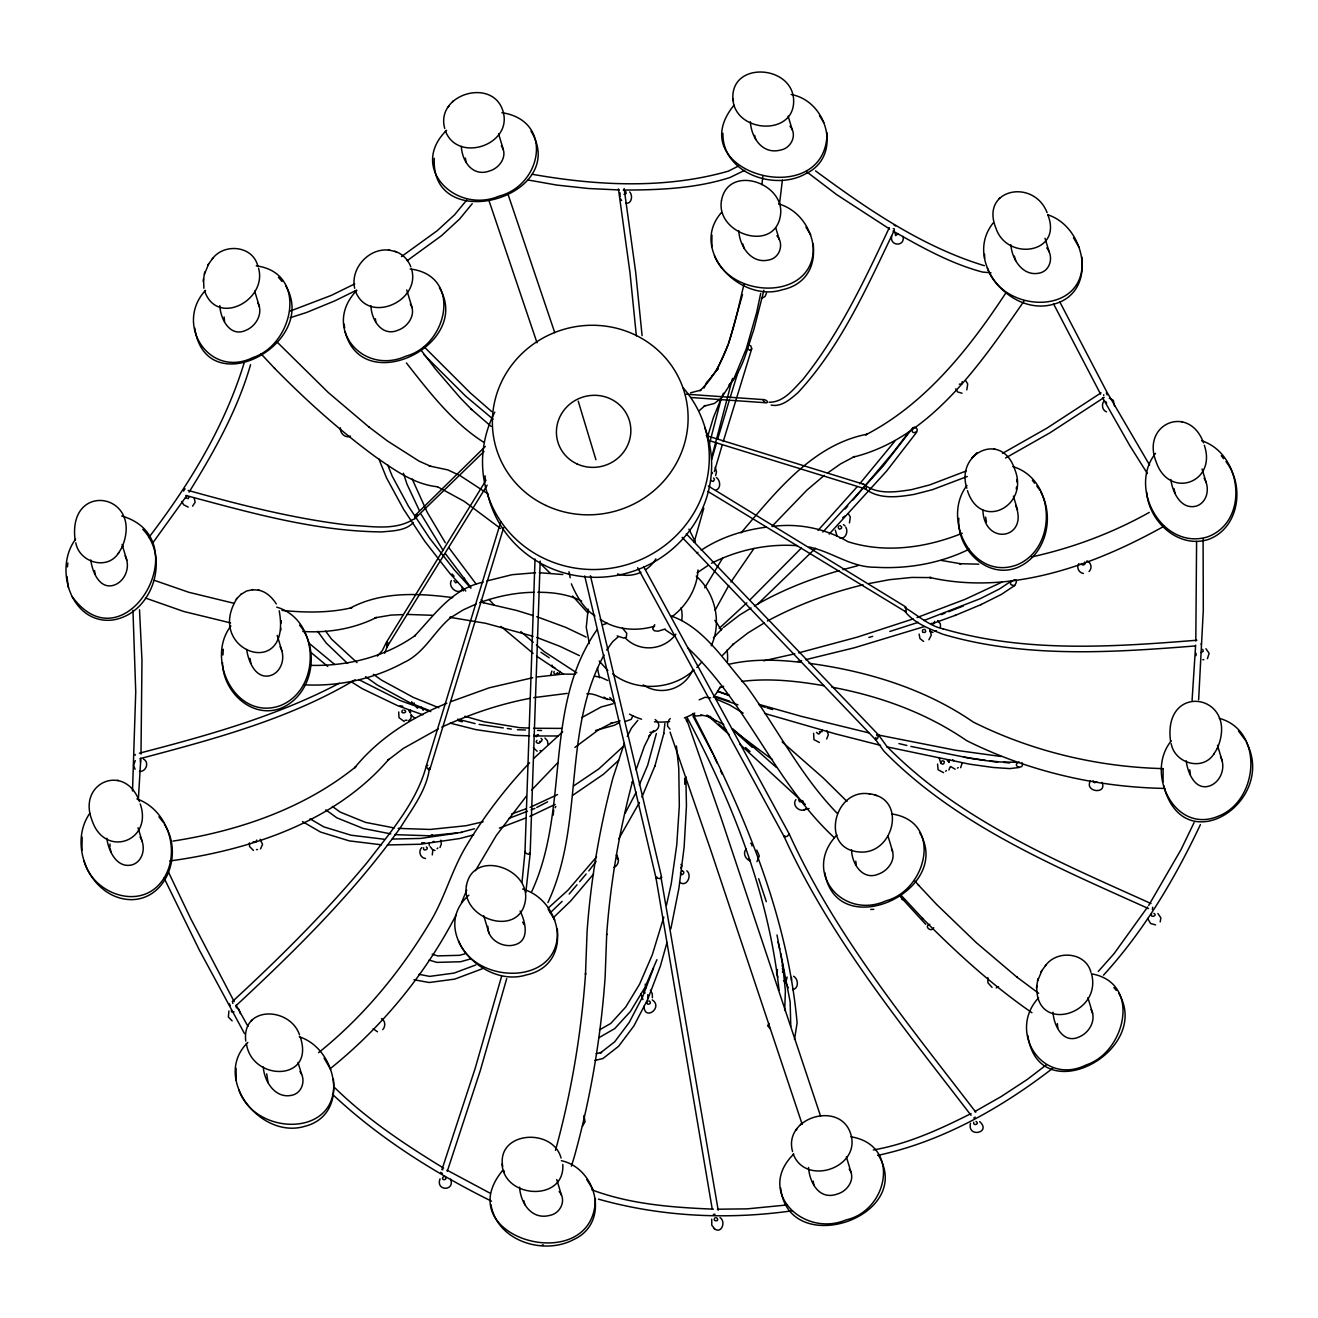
<?xml version="1.0" encoding="UTF-8"?>
<svg xmlns="http://www.w3.org/2000/svg" width="1318" height="1318" viewBox="0 0 1318 1318"><rect width="100%" height="100%" fill="white"/><g stroke="black" fill="none" stroke-linecap="round" stroke-linejoin="round"><path stroke-width="1.5" d="M487.858 926.307C487.265 939.19 502.076 947.955 513.789 945.055C530.314 941.464 525.536 921.826 520.116 911.018M557.349 929.042C561.583 986.259 475.93 985.502 458.483 940.821M711.835 246.647L711.951 235.049M813.272 243.896C817.522 301.097 731.852 300.356 714.422 255.659M81.93 850.258L82.161 837.111M109.954 847.21L110.004 843.981M891.709 236.054C889.304 246.417 905.351 246.944 903.061 236.367M140.993 754.127L141.982 660.367L139.51 609.773M1195.805 641.108L1196.596 541.418M535.026 559.013L524.992 851.757L521.994 882.45M540.182 561.106L530.149 853.899L525.8 892.517M784.688 1010.478L785.38 990.741L782.76 965.451L776.994 934.973M140.828 758.163L138.324 799.944M1195.64 645.145L1192.082 700.319M502.702 1166.414C496.326 1131.355 552.786 1127.17 561.073 1158.044M562.786 1164.42C565.257 1202.197 503.805 1198.803 502.076 1164.008M595.39 1198.49C594.929 1278.757 447.247 1238.525 502.339 1170.796M722.907 133.266C721.984 172.839 774.309 191.423 805.496 173.844C842.647 156.842 827.935 101.074 791.13 94.501M732.874 98.669C730.996 61.254 791.311 64.961 793.584 99.064C796.056 136.858 734.62 133.464 732.874 98.669L733.516 101.058M827.045 132.854C826.584 213.137 678.885 172.905 733.994 105.176M534.169 734.719L536.294 736.729L537.991 734.587M949.009 762.331L949.586 759.629M1093.083 780.734L1094.681 782.711L1096.823 781.854M222.956 654.98L223.286 649.247M237.009 598.372C203.812 651.224 292.431 682.296 279.202 610.778M958.829 518.271C956.308 548.42 986.721 579.607 1017.298 567.597C1045.569 555.784 1055.059 517.974 1040.775 492.108M967.461 490.642C980.493 531.665 1029.753 506.046 1014.811 469.521C1002.042 430.327 955.402 453.03 966.819 488.22M281.129 623.101L281.294 620.663M1016.738 481.861L1016.903 479.406M280.718 630.482L280.849 628.307M1016.326 489.242L1016.458 487.067M135.111 754.44L135.194 755.296M1196.101 653.382L1196.036 655.623M132.508 790.998L135.738 691.868L132.953 610.283M723.22 441.579L751.721 348.776L750.848 345.926L748.097 344.624M1198.639 699.792L1203.301 610.218L1203.087 538.798M697.996 569.953C697.222 588.322 686.645 605.687 672.114 616.593M229.283 1003.756L230.205 1005.585M231.293 1010.428L231.836 1012.059L234.027 1011.845M1103.693 394.757L1103.726 395.68M1105.703 401.43L1106.626 403.242M1107.219 394.889L1106.28 393.077M1114.55 406.125L1113.315 400.31L1109.262 398.168M67.449 566.888L67.828 563.066M1163.119 768.559L1163.069 781.772M663.728 733.813L664.898 723.45M643.892 990.576L643.843 991.054A2.323 2.241 -16.8 0 0 644.37 992.421L645.145 992.981M645.243 985.189L645.293 984.694A2.323 2.241 -16.8 0 0 645.227 984.216M652.394 997.71L652.278 993.739L650.4 990.115M712.379 473.574L712.428 473.096A2.323 2.241 -16.8 0 0 712.363 472.602M682.049 871.412L682.114 870.934A2.323 2.241 -16.8 0 0 682.049 870.44M761.903 184.635L762.809 176.579M782.381 180.171L779.482 204.191M249.448 842.861L249.53 846.485L253.468 850.456M260.519 848.891L262.546 844.393L260.157 839.253M421.842 847.523C417.872 851 420.261 858.084 425.467 858.512M432.271 854.921L432.831 849.929L430.113 846.601M553.725 810.125L553.181 815.134M940.459 627.5L940.377 623.875L937.658 620.564M1078.882 563.577C1076.147 567.317 1078.865 573.017 1083.429 573.445M1089.063 571.534C1092.507 568.453 1091.238 562.308 1086.856 560.891M790.784 1026.425L790.141 1001.746L780.668 953.178M434.265 158.308C430.36 236.795 571.024 196.761 531.006 131.157M203.878 288.28L203.598 278.889M204.372 274.309L208.738 263.814M1091.765 974.76C1101.518 1015.503 1034.333 1034.136 1036.838 985.518M1037.628 980.921L1041.978 970.427M203.186 281.442L204.735 272.035M1036.426 988.072L1037.974 978.664M667.649 722.264L667.551 726.169L670.005 729.2M620.103 192.889L619.938 196.81M670.846 928.795L678.869 888.546L684.141 847.029L686.447 805.941L685.871 776.697M744.044 284.078C734.917 320.867 728.524 363.537 699.924 390.754L700.945 390.079L690.566 392.813M760.7 293.37L756.697 312.432L746.301 348.759L733.945 378.628L721.341 397.954L709.331 444.248M970.476 1123.364C967.066 1138.225 991.943 1132.755 979.686 1121.602M973.656 1122.228C972.898 1126.643 980.246 1123.908 976.028 1121.437M663.827 917.081L652.245 954.957L639.576 984.216L625.721 1007.034L610.761 1023.443L599.443 1029.902M666.447 905.318L671.241 883.752L676.777 844.723L679.314 805.99L678.77 768.378L676.414 746.021M742.512 294.54L728.59 343.619M763.913 290.306L753.731 330.027C747.224 348.298 743.27 368.908 729.974 383.769M632.821 715.674L631.289 719.298L625.523 721.407M440.047 1178.869C435.335 1191.06 455.122 1191.571 450.641 1179.182M897.97 233.978L895.614 235.593L894.988 232.66M711.72 457.362L732.479 378.464M410.573 709.99L410.227 712.84M501.565 976.407L475.123 1068.519L442.107 1169.115M506.705 978.615L480.246 1070.743L447.247 1171.372M641.915 797.11L654.98 765.774M555.488 1150.35C571.402 1092.556 581.37 1033.114 585.571 973.31L585.489 974.447L587.087 931.365C590.843 879.534 599.591 828.05 612.969 777.834L624.271 743.434M937.543 764.111L938.136 769.794L943.589 772.645M950.294 766.681L948.878 769.976M632.261 782.447L632.541 781.409C619.163 831.642 610.415 883.126 606.642 934.956L606.725 933.852L605.143 976.902C600.843 1038.024 590.497 1098.767 574.022 1157.781L571.386 1166.133M656.364 733.549L647.649 765.297L639.312 784.885M654.832 766.335L663.893 733.203M751.935 845.958L751.968 844.509M666.99 942.502L660.4 966.028L647.978 998.682M694.125 542.341L703.796 508.221M429.503 767.653C427.081 789.696 411.974 808.89 400.573 827.424C353.24 893.555 294.935 950.921 235.543 1006.112M551.929 665.096L552.522 667.237L554.796 667.534M987.825 977.61L987.907 982.783L992.042 987.347M711.621 459.669L716.597 442.749M717.717 438.993L729.365 400.095M714.372 471.613L722.116 445.336M707.321 437.708L713.4 417.559L723.401 393.192M427.839 765.461C424.38 763.748 428.284 771.59 429.915 769.267M636.116 769.712L644.304 746.449L649.922 735.147L648.753 736.614L653.728 730.567M500.824 521.714L426.389 765.577C417.098 801.575 390.227 832.465 367.442 862.12C325.991 911.974 279.943 957.774 232.281 1001.647M429.816 769.597L503.657 527.678M729.974 398.118L737.849 372.582M486.029 480.23L386.652 641.915L386.948 647.039L487.182 485.172M384.675 653.135L388.283 643.81M244.11 363.027C224.538 426.818 189.117 484.892 148.736 537.596M250.552 364.707C237.421 410.277 213.944 452.041 189.067 492.141M588.125 609.13L586.246 627.401L589.377 643.546M121.882 547.629C144.996 493.179 67.07 479.67 75.142 540.38M1217.288 748.492C1240.403 694.042 1162.476 680.533 1170.549 741.243M766.532 293.123L765.017 296.484L761.458 298.576M711.209 645.787C722.083 622.508 715.328 593.018 696.201 576.098M1201.225 644.65L1201.308 643.365M531.764 891.495C570.249 808.313 542.752 707.239 596.922 629.839M547.926 902.55C584.632 823.981 562.127 731.737 604.039 654.98M653.563 968.022L642.739 996.507L629.263 1022.373L614.682 1041.83L600.316 1052.983L601.585 1052.423L596.148 1053.725M715.608 475.584L716.514 471.86L715.246 467.297M398.728 711.967L398.959 717.602L404.231 721.523M727.915 345.349L716.844 370.193L718.013 368.727L706.514 382.945L704.026 388.003M228.92 1011.005L228.36 1017.018L232.133 1020.857M751.721 348.776L749.86 350.324L746.631 348.347M875.893 737.437L875.514 739.546L883.9 751.128C956.522 825.398 1055.306 866.486 1148.456 908.58M912.896 427.675C908.909 437.362 923.358 430.294 914.082 427.032M461.514 902.682L466.704 890.128M636.215 792.233L625.111 813.288M845.003 516.013L842.729 517.628M849.451 522.916L850.341 517.002L848.462 513.921M966.819 389.864L967.709 383.95L965.847 380.869M656.924 959.685L644.7 987.857L630.366 1011.532L614.748 1028.6L598.718 1037.81M423.655 847.787C422.122 851.955 430.096 849.27 426.34 846.881M813.651 733.302L813.947 739.629L819.384 742.479M445.385 130.943C457.725 163.597 512.85 144.832 503.081 111.486C493.146 76.889 435.022 94.155 444.759 128.505M889.271 227.717C864.526 280.437 839.368 333.948 802.728 379.65C792.991 389.7 783.65 402.303 769.284 402.237M894.378 230.156C867.046 286.83 841.082 346.321 797.736 392.896C790.421 399.024 781.574 407.262 771.145 405.071M711.72 1219.15L711.802 1225.213L714.603 1228.854M793.205 1153.991C805.545 1186.645 860.67 1167.88 850.901 1134.534C840.966 1099.937 782.843 1117.203 792.579 1151.57M1194.108 822.564L1181.043 849.583L1148.703 905.4M1200.418 824.59C1174.915 878.661 1143.958 930.903 1103.479 975.188M627.286 736.449L631.421 728.162L637.813 720.32M386.421 642.327L382.269 650.647L377.409 656.1M904.84 607.68C915.104 613.199 929.206 626.281 943.227 628.851L942.98 628.768C1025.173 652.97 1112.573 646.973 1196.892 640.235M647.781 999.176L633.859 1025.997L618.62 1046.261L602.952 1058.519L594.945 1060.446M456.044 915.104C425.45 974.216 382.072 1027.019 330.175 1068.7M439.998 847.523L441.349 843.981L440.887 840.176M555.109 807.769L555.817 806.418M704.751 587.812L722.725 557.942M715.097 610.267L728.755 585.489M475.436 870.687L496.309 835.48L526.36 796.154M1160.202 921.925L1160.861 917.839L1157.896 913.522M1090.332 780.948C1084.187 792.151 1107.532 794.738 1101.98 782.365M451.366 580.579C447.395 587.136 458.796 596.28 462.799 588.438M795.907 799.614C791.377 805.463 800.323 813.387 805.924 808.906M798.609 799.235L799.252 801.509A2.323 2.241 -16.8 0 0 800.767 801.723L802.201 800.636M777.521 969.521L776.533 972.733L777.917 977.165M639.428 802.481L618.752 838.841M975.221 1117.104L973.804 1118.076M794.507 1039.408L797.11 1022.867C787.34 914.395 743.467 811.229 693.713 715.41M933.754 927.707C931.381 933.045 923.341 925.961 929.833 924.297M718.969 689.05L720.205 686.892M89.805 813.338C67.103 845.53 91.206 899.7 132.047 899.667C168.193 898.464 182.708 851.873 164.421 824.442M1155.524 453.392C1127.664 488.138 1162.46 550.545 1207.486 536.904C1249.925 521.302 1242.166 453.672 1201.604 440.739M230.881 626.017C204.982 659.346 236.136 721.621 280.437 705.575C321.691 689.116 319.829 619.724 276.714 607.137M966.967 485.485C941.068 518.814 972.223 581.09 1016.524 565.027C1057.777 548.585 1055.916 479.192 1012.801 466.605M787.126 977.05L785.808 982.635L788.263 987.726M75.785 542.802C79.327 562.72 107.845 570.974 118.917 552.44M1171.191 743.665C1174.717 763.583 1203.252 771.837 1214.323 753.303M1005.98 292.744C969.471 348.281 925.73 403.819 865.629 434.891L867.211 434.182C812.333 444.677 775.313 492.784 741.029 532.884M1024.168 300.883C981.251 362.796 930.772 438.186 853.092 457.165L854.657 456.456L840.505 463.936L827.589 473.047M75.571 539.26C53.527 568.355 71.073 624.254 112.228 620.07C152.311 614.353 170.763 558.222 142.805 529.325M118.307 553.461L122.772 546.146M1171.241 740.93C1144.65 773.155 1175.063 835.035 1218.722 816.04C1258.69 800.372 1264.209 730.485 1219.232 718.31M1213.713 754.324L1218.178 747.009M647.879 997.265L647.83 994.563M1104.138 400.721C1101.337 404.115 1102.013 410.326 1106.543 411.859M730.946 582.012L754.011 548.436M413.391 522.472C405.763 530.923 392.467 530.841 382.006 531.912C315.101 531.335 249.975 512.587 185.789 495.469M299.532 1034.877C289.976 1006.705 241.507 1005.337 245.758 1041.088M1047.118 212.692C1033.625 177.864 979.768 188.902 995.947 228.212C1006.936 261.623 1063.033 253.731 1047.925 215.065M993.278 222.857C963.096 260.206 1009.736 316.518 1053.016 304.359C1098.438 293.156 1086.246 226.993 1047.728 214.785M457.577 582.012L455.616 582.82L454.002 580.645M551.896 671.043L550.512 675.491M554.186 671.406C552.242 673.844 557.679 675.953 557.514 672.674M186.892 495.519L153.02 542.588M1147.616 906.998L1114.089 953.606L1098.24 971.498M1151.57 913.885C1149.461 918.201 1158.341 915.977 1153.893 913.374M596.181 861.313L588.8 870.918M701.769 662.081L696.86 667.501M135.293 760.601L133.563 765.231L135.095 769.284M140.515 762.117L140.318 759.794M1207.42 658.687L1209.117 653.25L1205.921 648.703M212.017 259.333C223.319 242.891 252.644 245.296 257.718 265.775M596.56 856.931L567.844 890.309L548.321 907.97M1045.256 965.962C1056.558 949.52 1085.884 951.925 1090.958 972.404M606.642 650.054L612.639 641.701L618.274 636.775M207.601 265.363L212.775 258.262M205.526 290.339C173.976 324.195 209.397 379.123 253.007 357.507C293.634 344.41 308.725 272.875 256.269 265.841M382.797 1029.622C385.63 1026.541 385.564 1020.626 381.495 1018.649M784.721 835.843L784.292 836.914C830.851 939.059 903.209 1026.821 971.053 1115.341M1040.858 971.992L1046.014 964.891M1038.584 997.808C1007.034 1031.665 1042.456 1086.592 1086.065 1064.977C1125.588 1052.225 1142.063 982.421 1091.255 973.788M912.451 428.268L882.994 466.275L822.926 532.044M916.817 432.024L886.487 471.201L829.17 534.12M721.589 212.396C688.408 249.679 740.172 303.305 782.233 289.762C829.582 279.844 818.873 215.378 778.592 203.895M838.841 526.03L838.561 526.426A2.323 2.241 -16.8 0 0 838.297 527.892L839.401 529.259L841.362 528.386A2.323 2.241 -16.8 0 0 841.625 526.936L840.077 525.487M894.84 441.168L859.731 483.772M908.646 432.353L892.681 453.062L853.092 499.901M356.766 290.421C321.543 326.864 362.104 375.992 406.059 356.124C447.823 344.937 462.816 275.363 410.162 268.971M836.914 835.035C801.69 871.478 842.268 920.623 886.223 900.754C926.9 889.864 943.326 821.839 892.039 813.98M826.65 739.019L828.363 734.719L826.765 730.534M960.641 767.702L962.305 762.644M706.514 382.945L707.667 381.479M711.671 376.47L712.873 374.971M728.92 385.037L730.106 383.538M466.72 200.039L454.644 214.719L437.148 230.765L401.463 256.582M472.223 203.68L459.587 219.052L441.563 235.658L407.196 260.651M485.354 446.423L415.664 514.926L414.33 519.16L484.052 451.431M415.813 518.501L417.411 514.926L415.664 514.926M446.604 130.301C408.267 167.798 456.16 214.208 498.83 196.217C542.588 185.113 553.824 120.465 501.911 112.689M793.815 1154.008C755.478 1191.505 803.387 1237.899 846.041 1219.908C888.513 1210.484 901.001 1144.765 850.934 1136.808M447.955 107.335L449.273 105.753M795.775 1130.383L797.093 1128.801M452.469 101.881L453.425 100.745M800.29 1124.929L801.229 1123.793M654.733 624.699L652.69 628.966L654.387 630.795L658.11 631.19L665.211 628.999M569.162 894.016L577.02 884.773M579.64 881.709L586.181 873.999M593.578 874.032L570.628 901.034L553.313 917.707M928.943 639.757L931.299 635.062L929.668 629.394M857.079 486.82L818.017 530.429M845.118 509.045L847.771 505.997M746.334 848.874C742.413 852.598 745.395 859.303 750.041 860.802M668.671 720.32L670.269 718.557M772.381 525.931L806.913 490.115L824.36 475.32M529.605 762.76C505.815 787.884 484.612 815.447 466.786 845.118C452.09 869.056 445.204 896.668 430.92 920.804C401.331 970.608 363.916 1016.343 318.594 1052.637M531.549 790.141L557.794 762.727M241.013 594.369L246.631 590.975L252.924 589.723M977.017 452.7L971.844 457.939M713.4 637.863L722.396 628.455M801.36 548.074L749.761 600.052M722.659 655.26L733.615 643.81L732.528 644.832L748.064 632.854L764.176 622.986M946.406 770.536L946.06 770.898A2.323 2.241 -16.8 0 1 945.616 771.178M236.235 599.179L241.408 593.94M815.512 548.272L757.702 604.105M647.781 1001.169C644.156 1006.211 653.81 1004.118 649.066 1000.823M582.49 1126.116L585.044 1121.717L583.956 1115.522M533.658 758.493L562.704 731.787M550.249 912.781L562.111 901.38M877.063 735.642L878.513 734.9L886.75 746.285C959.29 820.471 1057.975 861.511 1151.026 903.555M756.96 861.692L759.3 855.959L756.779 850.094M791.475 980.444L791.541 977.445M746.861 602.804L719.249 628.324M622.739 746.927L598.85 768.888L573.528 785.989M386.652 641.915L387.986 642.541M618.636 760.371L603.463 774.276L572.737 795.298M699.463 410.524L705.114 405.466L704.109 406.142L714.455 403.423L719.875 399.14M697.074 572.869L708.343 565.224M694.026 669.89C672.477 690.154 636.149 692.065 612.689 673.926M574.879 747.421L598.207 730.073L612.277 722.742L610.712 723.45L620.135 720.913M192.593 506.161L195.146 502.24L194.191 497.957M1152.377 909.519L1152.706 907.229M809.038 808.544L803.914 809.862M998.55 986.556L996.293 987.89M247.833 1042.439C211.737 1077.449 260.025 1139.625 304.573 1126.379C349.995 1115.176 337.787 1049.013 299.268 1036.805M998.896 198.557L999.95 197.733M251.31 1020.742L252.364 1019.918M762.776 399.914C764.341 398.464 769.976 402.369 766.582 402.814L690.994 397.509M697.041 552.983L697.947 552.275M723.5 627.417L739.48 615.111L751.079 608.01M1014.646 585.554C1022.257 573.379 1002.092 584.566 1014.646 585.554L1001.4 594.402L980.79 604.698M424.758 842.779L421.661 842.779M936.505 630.679L935.121 631.322M1046.574 1064.713L1027.216 1079.491L1001.103 1096.609L974.628 1111.667M1052.687 1068.321C1001.021 1108.158 942.09 1141.586 877.837 1155.375M468.862 895.169C428.647 930.739 483.063 988.698 526.294 974.925C573.643 965.007 562.934 900.54 522.653 889.057M402.583 710.188C398.975 714.686 409.585 712.774 404.049 709.974M408.629 720.88L410.887 718.475L411.43 714.982M537.003 740.37C533.724 742.825 540.891 745.065 540.001 741.26M958.285 767.62L957.445 768.081M581.897 717.503L601.222 706.959L613.167 703.73M443.622 1176.463C439.306 1180.796 448.993 1180.664 444.924 1176.414M1101.024 392.863L1046.953 428.136L1002.504 453.359M1104.155 397.459L1050.034 432.765L1005.535 458.021M1011.021 581.254L999.456 588.981L980.23 598.685L923.885 620.547M355.119 679.759C289.12 719.233 213.664 739.118 139.922 758.69M602.721 624.781L607.236 623.233M525.338 851.346C523.74 853.487 532.093 855.975 529.391 852.779M1163.942 526.277C1094.105 565.274 1010.313 595.835 929.651 577.449L931.167 577.597L911.809 577.432L889.452 579.689L868.793 583.594M701.16 550.265C720.452 537.316 743.253 530.149 766.153 527.184M768.971 1023.476L767.62 1025.75L770.173 1028.732M754.39 605.967C780.915 590.53 809.73 579.113 839.187 570.645M715.064 1214.257L713.367 1214.438M715.196 1217.618C711.16 1221.802 721.028 1221.901 716.531 1217.684M680.599 867.952L681.834 865.959L680.945 864.41M543.082 1244.752L542.242 1245.115M413.259 519.358C394.411 531.105 371.017 526.014 349.369 525.223C294.655 518.847 241.095 505.206 188.128 490.411M339.253 683.268C276.549 716.3 207.684 735.477 139.395 753.188M613.974 867.409C618.504 865.564 620.037 858.809 616.363 855.415M619.476 722.511L614.402 725.246L595.555 730.469M1149.247 512.422C1112.458 533.032 1072.539 547.991 1031.351 556.987M1001.878 582.177L965.056 599.344L917.031 617.549M536.739 807.473L547.629 801.838M555.142 804.392L529.902 816.419M557.547 794.589L530.067 807.357M767.405 621.009C797.538 604.814 829.813 592.77 863.076 584.83M699.166 699.842L705.048 697.271L710.583 697.848M969.257 549.161C940.311 563.445 907.41 569.162 875.284 567.251C851.164 567.448 831.856 551.698 809.071 547.003M438.367 728.821L403.374 748.393L387.673 760.371L388.777 759.349C334.607 822.366 249.695 849.962 169.791 860.984M441.81 727.108C469.949 714.175 499.555 704.076 530.001 698.342M738.179 166.2L728.327 171.159C664.766 189.314 596.692 185.673 532.225 174.273M744.654 170.352L729.925 177.535C695.558 188.54 659.099 190.039 623.282 190.039M354.74 283.881L331.329 295.38L289.812 311.213M356.552 290.191L334.723 300.899L306.6 312.465L290.141 317.737M971.069 1113.562C940.014 1129.229 907.822 1144.008 873.307 1149.971M711.489 563.264C737.849 549.886 767.933 543.461 797.439 545.701M656.908 877.08L655.969 877.804L712.165 1208.672M475.996 604.072L463.096 609.954L450.476 617.78L451.349 617.088C434.166 630.894 424.824 652.921 403.885 662.526C373.439 679.182 338.182 686.727 303.568 684.767M966.11 471.02L929.536 484.975L911.792 489.571C895.696 492.191 876.8 494.86 863.933 484.349L706.201 435.55M967.264 476.473L932.469 489.67L914.165 494.382C897.822 497.15 878.332 499.736 864.559 488.253M932.106 623.776L955.566 615.242M955.023 615.473L981.432 604.435M350.489 436.126C345.365 438.713 339.632 432.947 340.373 427.757M446.851 703.268C411.644 717.354 378.76 738.162 354.641 767.801L355.745 766.779C303.865 808.725 238.245 830.999 172.955 841.098M450.459 701.786L489.225 687.815L532.719 677.732M719.892 687.782L723.664 686.25M402.83 706.3L400.062 705.789M407.031 720.254L405.071 720.32M941.332 614.616L945.006 613.167M948.696 611.717L963.425 605.934M1019.127 761.952C1010.395 766.219 1025.19 770.585 1022.027 762.611M508.814 818.412L527.464 811.278M531.187 809.845L534.927 808.412M499.357 828.116L526.08 817.885M475.798 964.957L454.117 973.079L429.668 976.391L419.009 974.315M482.372 968.746L454.743 979.109L429.24 982.503L414 979.768M962.288 533.246C926.472 547.744 885.35 553.675 847.968 541.698C825.068 528.469 798.346 522.916 772.084 526.508M511.516 814.03L526.36 808.692M715.658 490.28C721.275 488.632 720.501 480.329 716.349 477.429M913.176 618.9L857.326 637.121L798.757 652.855M702.263 715.476L695.723 716.004L692.807 713.516M483.195 582.144C451.827 588.915 434.891 614.567 414.56 636.001L415.483 635.292C385.433 656.858 347.59 666.265 310.9 665.343M486.919 580.941L511.994 574.714L535.487 572.737M479.653 602.655C497.1 596.379 515.552 592.474 534.12 592.309M889.798 631.47L918.201 622.36M924.462 626.544L854.245 647.797L805.578 659.708M868.859 637.451L872.664 636.363M782.348 972.19L783.699 970.658L782.101 965.204M786.319 980.378L783.535 980.79M465.188 953.738L459.636 955.319L437.576 955.88L432.189 954.216M470.493 958.96L460.542 961.745L436.933 962.387L429.091 960.064M842.927 569.64L857.886 565.686M460.954 832.333L474.464 828.791M473.656 834.871L459.817 838.512L420.623 844.228L387.377 844.953M794.803 653.827L763.666 660.796M483.146 821.773L465.962 825.743L430.113 829.45L398.168 828.379M728.788 664.321C752.446 658.769 777.076 659.544 801.064 662.377M257.521 849.517L256.499 849.632M797.621 661.455L801.608 660.582M185.064 488.813L183.531 491.07M654.601 626.198C636.643 631.553 615.885 630.053 600.168 619.295M536.558 677.024L563.297 674.075L575.159 674.223M533.757 697.65L567.234 693.383M432.403 834.953L431.464 834.986M434.413 841.609L433.078 841.494M792.563 989.62C799.07 988.747 798.51 978.961 793.601 976.243M1203.515 442.864C1189.363 403.588 1141.075 423.556 1156.034 461.514C1168.671 499.967 1217.305 482.849 1204.306 445.237M139.461 801.591C125.309 762.315 77.037 782.282 91.98 820.241C104.633 858.693 153.25 841.559 140.252 803.964M741.606 681.455C768.954 677.979 796.764 680.994 823.799 685.706M611.651 699.545C603.216 699.891 595.818 692.889 586.856 693.828M863.241 484.283C865.069 484.036 867.887 488.797 865.448 488.929L707.75 440.146M786.78 1204.981L747.322 1208.853L717.404 1209.216M792.151 1210.797C727.833 1219.941 661.092 1216.811 598.471 1199.149M541.006 750.601L539.985 750.634M457.016 833.141L420.689 838.429L392.286 839.055M873.768 909.338L870.737 909.453M1016.244 762.265L995.008 761.87L972.074 758.641L910.853 746.416M1019.028 767.521L1009.736 768.592L993.245 767.488L969.587 764.176L886.553 746.779M649.939 732.347C654.848 732.709 660.779 728.063 658.176 722.857M461.827 832.416L429.256 835.777L394.708 834.624M558.14 735.971L533.757 735.971M561.435 728.393L533.559 728.261M1195.228 645.952C1111.469 652.591 1024.663 658.357 943.013 634.288L942.765 634.205C929.174 628.735 913.802 623.019 904.692 611.008M1201.11 652.476L1203.235 651.306L1202.757 649.379M1203.812 659.725L1202.823 659.675M139.494 771.376C146.084 772.117 149.626 762.134 143.481 759.119M644.815 987.808L646.149 987.742M403.061 614.6L391.001 615.094L374.79 617.845L376.437 617.483C353.669 628.884 328.182 633.101 302.843 631.47M407.064 614.419L432.271 615.292M894.115 225.213L895.663 225.889M894.461 229.019L893.225 228.689M442.041 1169.643L442.897 1169.741M442.387 1173.432L440.624 1172.328M389.831 250.255C369.419 247.092 350.044 268.197 354.674 288.28M869.056 793.815C833.964 788.345 819.928 848.215 858.133 851.84C893.307 856.502 908.497 798 869.056 793.815L870.391 794.111M962.041 393.242L957.626 391.957L955.748 388.876M539.309 572.72L562.835 574.533M537.843 592.293C552.769 592.194 568.239 594.204 581.633 601.107M1155.573 924.89L1150.614 923.523L1147.616 918.432M978.796 564.17L959.488 563.676L961.02 563.824L941.283 560.414M1162.805 768.608C1097.4 766.928 1031.846 751.326 973.261 722.05C924.709 688.606 867.013 671.109 809.021 663.316M1164.799 788.428C1096.411 787.225 1027.809 771.178 966.572 740.584C926.323 712.873 879.699 696.036 831.856 687.172M517.397 729.744L525.454 729.991M537.546 730.386L541.583 730.518M529.655 735.839L515.256 735.378L476.045 729.661L450.245 723.154M682.114 870.918C686.48 871.363 681.241 877.656 680.434 873.027M625.737 203.302C631.816 204.043 633.035 195.624 629.724 191.934M529.539 728.096L519.506 727.651L483.92 721.704L464.892 716.284M619.213 189.957L588.438 188.507L556.822 185.08L528.09 179.989M713.384 1209.15C672.444 1207.453 630.531 1204.355 591.881 1189.857M671.076 616C703.944 627.368 723.961 660.664 746.153 685.657C776.994 727.882 800.405 775.544 837.243 813.354M686.316 394.197L763.962 399.651M990.988 272.777L982.585 272.068C950.64 263.649 921.595 247.207 893.027 231.045M993.772 448.894L994.859 448.977M258.163 590.135C266.038 591.387 272.118 597.433 276.286 603.908M252.348 589.673L259.251 590.217M415.862 706.662L417.592 708.293M942.831 760.783L944.413 761.573L943.853 763.616A2.323 2.241 -16.8 0 1 942.419 764.16L940.838 763.369L939.19 757.965M539.606 741.639L540.1 741.688A2.323 2.241 -16.8 0 0 541.533 741.144L542.225 739.497L541.006 738.36M435.022 850.472L432.452 849.879M281.953 610.382C305.249 612.689 329.072 613.101 351.972 607.68L350.308 608.059C381.693 591.321 418.514 593.149 452.717 597.631M1001.021 756.483L955.303 750.189L876.701 734.686M989.62 760.832L997.644 761.689M1003.673 762.348L1009.687 762.99M449.702 617.269L485.617 623.282L532.983 636.281M384.164 839.236L351.016 835.2L323.833 826.88L310.043 818.84M381.479 844.805L349.237 840.868L320.472 832.02L302.514 821.592M454.084 576.213L451.992 573.989M803.321 801.41L801.591 800.52M904.741 900.112L901.891 899.387M1181.472 421.612L1182.46 421.76M117.417 780.338L118.422 780.47M479.093 724.389L503.278 727.915M507.315 728.492L511.351 729.085M963.837 757.125L985.6 760.404M839.863 538.09C845.645 539.457 848.495 531.418 845.81 527.2M594.632 676.216L600.662 677.271L607.713 680.467M481.927 602.392L516.557 610.432L533.098 615.555M394.263 827.951L365.547 822.383L340.126 812.069L332.334 806.418M390.82 833.882L363.158 828.462L336.831 817.819L325.843 809.878M700.715 714.933L708.837 716.58L707.041 716.102L723.747 724.538M234.406 603.397L188.754 592.276L154.173 580.266M230.568 622.903L183.779 611.486L145.458 598.043M788.691 833.75L789.235 834.014C835.727 936.06 908.02 1023.74 975.798 1112.194M437.477 486.77C414.149 484.349 394.692 470.098 375.959 457.165C339.731 430.624 306.237 400.524 274.787 368.513L274.424 368.134M394.576 251.343C402.105 253.287 408.201 259.613 410.788 266.846M875.136 795.199L876.997 795.611M188.243 507.101L183.614 504.761L181.868 501.45M682.131 537.349L875.679 739.777L877.574 738.508L878.694 735.131M388.497 249.959L396.438 251.754M868.727 732.841L801.525 716.399L758.789 704.323M933.012 632.475L929.75 631.108M898.942 743.583L906.883 745.461M880.589 745.362L835.431 733.862L764.638 713.433M457.692 719.2L475.139 723.598M377.492 1031.796L373.175 1028.748M715.723 698.886L729.628 704.932L743.171 713.137M458.417 720.732L462.272 721.819M984.398 265.709C922.172 246.796 867.409 209.15 815.545 170.895M955.105 769.168L950.607 766.516M561.353 1160.697C597.136 1168.489 610.119 1222.939 573.841 1239.464C543.659 1255.757 496.721 1240.93 490.955 1204.537M767.043 707.881L772.645 709.562M536.772 616.692L565.801 627.401L586.115 637.072M759.432 705.459L765.165 707.321M737.965 704.85L715.394 697.09M623.991 194.323L626.215 193.4L625.556 191.159M714.092 1228.524C721.358 1234.702 726.366 1221.654 720.007 1217.535M537.151 734.818L538.09 735.016A2.323 2.241 -16.8 0 0 538.601 734.933M412.501 703.169L413.44 703.367A2.323 2.241 -16.8 0 0 414.445 703.104M415.137 718.392L410.771 714.982M717.667 691.192L729.002 695.097M716.399 696.645L729.645 701.209M121.734 515.997C200.221 538.568 124.996 668.836 72.259 596.692M717.799 691.522L728.986 695.492M430.788 711.588L400.639 700.731L358.727 679.577M422.864 714.784L397.838 705.773L362.17 688.622L351.708 682.065M536.838 637.467L559.689 646.232L579.442 655.623M924.808 629.147L925.78 631.322A2.323 2.241 -16.8 0 1 924.808 632.475L922.682 632.294L922.435 630.564A2.323 2.241 -16.8 0 1 923.424 629.411M923.605 641.421L919.98 638.587L919.124 634.106M438.812 707.75L413.341 697.403L381.512 680.121L373.34 674.289M430.03 710.847L409.585 702.543L377.162 684.932L365.564 676.661M750.634 843.207L751.754 844.064M136.891 798.889C168.836 810.076 182.049 854.394 161.702 881.429C139.477 911.15 92.491 893.439 83.99 860.753M660.944 876.964L718.195 1210.237M765.313 402.451L763.484 401.364M458.351 474.826L447.873 469.916L429.075 465.913L430.887 466.374L419.173 461.185L387.525 441.036L368.661 426.801M437.362 486.671L464.2 501.351L500.576 528.518M607.631 699.529L603.858 697.074M490.082 1193.185L447.016 1170.153M491.532 1201.192C434.232 1172.756 379.156 1138.159 332.416 1094.237M617.203 635.886L623.513 638.027L626.347 637.237L626.725 633.266L622.442 628.159M576.856 672.954L544.252 651.636L536.426 644.947M236.186 1007.413L238.904 1009.308L240.288 1013.575M843.421 524.597L845.003 525.882M953.738 760.7L952.716 759.728M819.318 731.754L822.102 731.655L822.218 729.661M537.184 751.26L533.395 747.767M959.306 384.23L961.893 383.835L962.239 381.627M460.097 475.633L488.418 494.168M708.31 486.045L905.878 607.005L906.174 612.079L707.832 491.4M889.601 229.019L836.617 194.603L806.155 171.389M443.622 1168.127C405.17 1144.601 367.145 1119.443 334.838 1087.795M483.525 442.14C452.189 422.139 429.141 391.825 406.405 362.977M594.978 615.967C583.561 608.488 576.625 596.098 571.353 583.841M536.541 656.117L563.412 674.058M665.392 629.889L673.383 635.21M540.973 652.278L549.194 657.781M1038.666 993.311L1016.705 976.951L1017.364 977.495L976.325 942.683L936.538 904.362L918.218 884.823M1031.945 1012.718C992.355 985.37 956.637 952.799 922.831 918.662L922.468 918.284M947.23 760.486L949.306 762.43M464.677 578.783L463.788 577.745M556.987 673.267L557.382 673.547A2.323 2.241 -16.8 0 0 558.898 673.778L560.183 671.422M544.911 738.014L547.398 740.634L547.975 744.209M733.632 730.518L772.447 759.679M356.997 662.608L331.543 639.148L325.694 631.157M493.08 419.173L465.715 396.207L423.786 354.476M679.61 882.104C686.316 887.937 692.56 875.547 686.859 870.836M652.212 999.868C663.564 1007.364 644.601 1021.549 643.975 1006.244M491.12 426.389L471.07 409.025L471.679 409.601L460.015 397.591L435.632 369.238L421.546 350.769M533.098 653.366L500.955 626.412M369.32 427.345L328.281 392.517L277.077 342.037M782.151 741.902L823.239 777.966L847.013 801.443M309.153 643.299L334.657 664.47M311.081 652.575L327.754 666.43M491.614 411.513L470.262 392.863L424.066 346.749M520.758 631.586L533.296 642.278M655.161 719.546L656.941 721.061M709.792 716.168L715.723 721.358M718.705 723.961L726.136 730.452M732.89 728.92L776.434 767.455M745.527 747.57L750.008 751.524M707.091 714.982L729.151 734.554M732.429 729.464L752.216 747.322M739.793 744.159L805.347 804.458M713.565 478.055L713.928 478.385A2.323 2.241 -16.8 0 1 714.438 479.768L713.186 481.465L711.506 480.823A2.323 2.241 -16.8 0 1 711.226 480.411M408.745 710.501L410.656 712.84M347.573 663.465L326.221 643.036L317.638 631.322M687.749 647.896C746.976 703.071 774.869 782.612 834.31 837.688M1084.714 562.028C1087.053 564.17 1081.699 566.608 1081.37 563.577M931.216 623.398L933.918 623.711L934.61 621.371M540.594 563.791L550.364 573.346M253.105 841.724L255.791 842.037L256.697 840.06M899.65 895.927L925.73 924.346M494.299 605.242L488.994 599.393M686.266 533.823L878.513 734.9M572.605 596L587.894 613.002M922.831 918.662L901.627 895.845M260.964 353.784L274.787 368.513M470.888 588.207L454.496 570.068L429.717 538.337L408.547 506.425L392.237 476.21L387.657 464.875M465.765 591.024L449.965 573.561L424.956 541.517L403.637 509.374L386.536 477.907L378.876 458.944M599.196 661.01L607.829 670.565M914.906 880.968L918.794 885.449M1113.858 987.544L1116.313 990.411M278.362 277.208L282.036 281.508M476.127 584.072L448.779 547.596M470.724 587.235L445.418 553.659M481.136 599.641L483.739 602.738M750.189 860.621L748.805 858.693M1221.275 455.731L1223.615 458.68M1225.954 461.613C1245.049 485.584 1239.151 528.436 1208.244 539.474C1178.177 548.98 1148.868 521.401 1146.627 492.092M158.901 816.831L163.597 822.712M421.463 707.189L423.226 710.32M1032.389 480.279L1034.581 483.162M1036.772 486.045L1040.05 490.395M299.581 625.144C320.62 650.367 312.448 695.13 281.212 708.128C251.969 719.612 222.791 691.571 222.511 662.641M1238.475 730.996L1245.741 740.7M185.541 497.726L188.161 498.632L189.199 496.491M443.095 550.413L421.035 514.135M642.953 999.588L640.779 993.558M1149.642 465.139L1106.972 392.204L1059.804 301.921M1147.368 473.557L1129.691 445.435L1102.507 397.624M819.532 115.687L823.783 122.541M789.976 126.182C797.687 134.634 791.261 148.143 780.684 150.021C762.595 154.898 751.392 138.044 750.354 121.767M586.823 1179.61L593.182 1189.89M559.161 1191.538C566.872 1199.973 560.463 1213.499 549.87 1215.361C531.797 1220.237 520.594 1203.4 519.556 1187.106M805.957 227.157L810.685 234.868M776.895 235.724C784.391 243.863 779.811 258.031 768.839 259.959C751.26 264.259 739.447 246.202 738.772 230.584M548.14 909.239L554.763 920.03M522.653 922.155L524.284 924.808M837.095 536.212L835.315 530.215M692.906 715.971L713.071 754.127M687.403 718.112C732.676 802.563 768.707 894.477 779.07 990.296M445.336 542.769L427.312 512.438L412.155 478.961M1073.478 237.718L1079.112 247.454M1046.756 247.883C1053.757 256.038 1050.743 270.651 1039.556 273.057C1022.9 276.879 1011.862 259.366 1010.873 244.802M987.33 267.916C1003.278 314.673 1088.553 316.205 1081.814 257.026M463.359 590.925L462.157 587.449M324.096 1058.123L330.67 1069.475M299.977 1071.468C306.171 1079.574 302.382 1093.034 291.97 1095.242C275.314 1099.064 264.275 1081.551 263.271 1066.987M238.887 1089.937C254.819 1136.693 340.093 1138.225 333.372 1079.047M620.794 199.133L621.602 200.55M616.56 854.443L617.549 859.122M236.136 1005.173L247.965 1026.36M244.505 1033.609L199.232 949.85L164.042 877.953M685.624 718.063L686.843 721.654M643.596 566.575L789.235 834.014L787.192 836.37L784.292 836.914L637.681 567.712M1100.563 394.082L1053.527 303.848M234.192 1001.631L190.649 918.531L168.704 872.598M501.384 145.952C508.336 155.491 499.819 168.045 489.802 170.879C472.981 177.271 462.14 161.85 461.316 146.397M878.216 1154.848C916.208 1216.992 788.213 1260.008 780.618 1187.749M849.204 1169C856.156 1178.556 847.639 1191.093 837.622 1193.927C819.631 1200.698 809.647 1183.251 808.527 1167.484M232.578 1002.586L232.858 1003.426M688.952 529.144L695.393 542.028M1204.125 478.335C1210.056 487.396 1207.683 502.043 1196.728 505.964C1181.027 510.494 1172.377 492.158 1170.878 479.505M140.07 837.062C146.001 846.123 143.629 860.769 132.673 864.69C116.989 869.221 108.34 850.868 106.824 838.232M419.388 510.61L407.015 484.233L403.407 473.244M919.585 832.416C954.397 890.721 836.518 944.462 824.821 872.615M891.495 849.039C896.685 858.957 888.365 870.49 878.892 873.933C862.878 881.182 851.774 863.982 851.543 849.665M439.421 287.785C473.03 344.031 362.532 398.596 345.135 331.807M410.343 303.931C416.62 313.964 408.349 326.534 398.333 330.077C382.319 337.326 371.215 320.126 370.984 305.809M355.3 290.701C367.425 324.903 421.117 301.641 411.595 269.218M783.617 970.213L783.419 969.768A2.323 2.241 -16.8 0 0 782.249 968.845M713.895 755.955L717.206 763.287M720.534 770.618L722.182 774.292M1015.667 505.437C1029.061 538.996 984.282 546.591 982.882 510.165M280.059 646.693C285.627 656.315 282.365 670.681 271.656 675.162C256.071 680.648 248.229 661.537 246.68 649.444M1118.768 993.278C1152.855 1051.105 1038.765 1112.095 1027.809 1035.47M1091.04 1009.506C1096.757 1019.819 1089.393 1032.719 1079.261 1036.887C1063.181 1044.499 1053.708 1025.602 1053.033 1012.24M285.709 285.808C319.796 343.636 205.707 404.626 194.751 328.001M257.801 302.876C263.518 313.19 256.153 326.09 246.021 330.258C229.942 337.869 220.468 318.972 219.793 305.628M204.521 290.718C216.762 327.424 267.669 300.158 258.526 268.147M1246.416 742.364C1277.389 801.393 1183.679 862.96 1163.563 785.479M1220.517 756.73C1225.905 766.829 1221.325 780.767 1210.847 785.479C1195.426 791.92 1187.567 772.793 1186.233 760.832M125.111 555.883C130.515 565.966 125.918 579.904 115.44 584.615C100.02 591.057 92.161 571.93 90.827 559.969M686.876 720.023L721.259 818.544L820.57 1116.099M670.071 732.116L711.028 850.967L802.201 1124.336M411.859 702.576L411.694 701.736M554.779 332.713L508.287 195.064M537.019 342.779L489.275 201.473M758.674 878.694L766.318 901.71M1202.065 468.994L1206.234 482.8M1217.47 745.296L1222.231 761.063M1045.026 238.278L1049.194 252.067M1013.394 496.095L1017.545 509.885M1087.91 997.677L1092.671 1013.443M788.148 116.182L792.316 129.988M775.758 227.882L779.333 239.711M887.904 835.777L892.665 851.543M846.387 1156.891L851.148 1172.658M498.583 133.843L503.328 149.609M578.223 401.133L595.917 459.735M406.751 289.96L412.106 307.687M483.722 915.68L489.077 933.424M556.756 1179.561L561.501 1195.327M254.671 291.047L259.432 306.814M277.192 635.358L281.953 651.125M298.033 1062.44L301.608 1074.269M122.08 544.433L126.825 560.199M138.011 827.72L142.179 841.527M742.874 244.044L744.126 248.328M1014.349 256.087L1015.634 260.569M300.339 1037.25C315.216 1081.831 251.672 1081.732 246.384 1043.477M268.032 1082.753L266.714 1073.824M754.621 135.375L755.725 139.494M523.806 1200.731L524.91 1204.85M503.773 1170.368L504.399 1172.773M777.982 941.711L779.778 949.355M590.431 575.735L661.702 877.656L660.153 878.562L656.034 878.068L584.714 575.95M1174.008 488.5L1175.046 493.311M110.3 848.825L110.992 852.038M568.997 571.732L570.183 577.795M985.633 517.134L986.457 521.994M250.025 658.39L250.848 663.234M813.206 1181.126L813.898 1185.211M465.386 158.078L466.078 162.163M624.122 188.54L635.704 272.414L642.097 335.645M618.422 188.919L629.988 272.694L636.363 335.859M1189.759 769.827L1190.401 774.622M94.566 570.562L94.995 573.758M66.921 576.378L68.371 587.515M855.777 861.198L856.305 865.432M375.399 318.758L375.745 321.576M344.196 324.162L344.673 327.984M1057.349 1023.592L1057.794 1028.024M224.109 316.963L224.554 321.394M429.24 845.398L429.19 843.042M940.706 762.957L941.398 761.326A2.323 2.241 -16.8 0 1 941.826 761.046M820.356 731.803L819.664 733.451A2.323 2.241 -16.8 0 1 818.231 733.994L816.485 732.363M684.701 778.279L684.783 784.292M984.595 254.308L984.628 258.344M236.054 1068.272L236.186 1080.365M683.367 388.069A113.727 109.427 -16.8 0 1 679.347 532.34A113.727 109.427 -16.8 0 1 531.269 551.254A113.727 109.427 -16.8 0 1 494.794 412.155M704.652 427.378A113.727 109.427 -16.8 0 1 631.47 571.798A113.727 109.427 -16.8 0 1 488.171 496.029M485.354 479.851A113.727 109.427 -16.8 0 1 485.057 475.798M437.807 847.985A2.323 2.241 -16.8 0 1 437.065 848.693M681.076 607.763A32.719 31.484 -16.8 0 1 681.703 620.481M675.887 634.222A32.719 31.484 -16.8 0 1 625.259 637.928M692.823 669.544A32.719 31.484 -16.8 0 1 643.217 684.882M727.124 650.038A65.455 62.984 -16.8 0 1 727.47 661.488M718.722 689.528A65.455 62.984 -16.8 0 1 713.351 697.238M694.751 713.054A65.455 62.984 -16.8 0 1 684.388 717.898M669.626 721.523A65.455 62.984 -16.8 0 1 654.486 721.77M641.569 719.216A65.455 62.984 -16.8 0 1 629.51 714.158M614.715 703.054A65.455 62.984 -16.8 0 1 609.839 697.486M599.706 677.864A65.455 62.984 -16.8 0 1 597.565 667.748M714.85 620.317A65.455 62.984 -16.8 0 1 721.193 630.383M655.853 558.898A32.719 31.484 -16.8 0 1 645.392 569.837M640.894 572.309A32.719 31.484 -16.8 0 1 617.549 574.005M466.457 885.498C460.344 918.844 519.16 938.449 525.322 901.001C530.989 868.068 473.261 848.66 466.457 885.498M721.506 200.402C715.394 233.747 774.193 253.353 780.371 215.905C786.039 182.955 728.31 163.564 721.506 200.402M576.806 463.821A37.332 35.916 -16.8 0 0 630.795 428.614A37.332 35.916 -16.8 0 0 573.314 401.578A37.332 35.916 -16.8 0 0 576.806 463.821M545.949 505.469A98.175 94.468 -16.8 0 0 687.963 412.913A98.175 94.468 -16.8 0 0 536.788 341.774A98.175 94.468 -16.8 0 0 545.949 505.469"/></g></svg>
